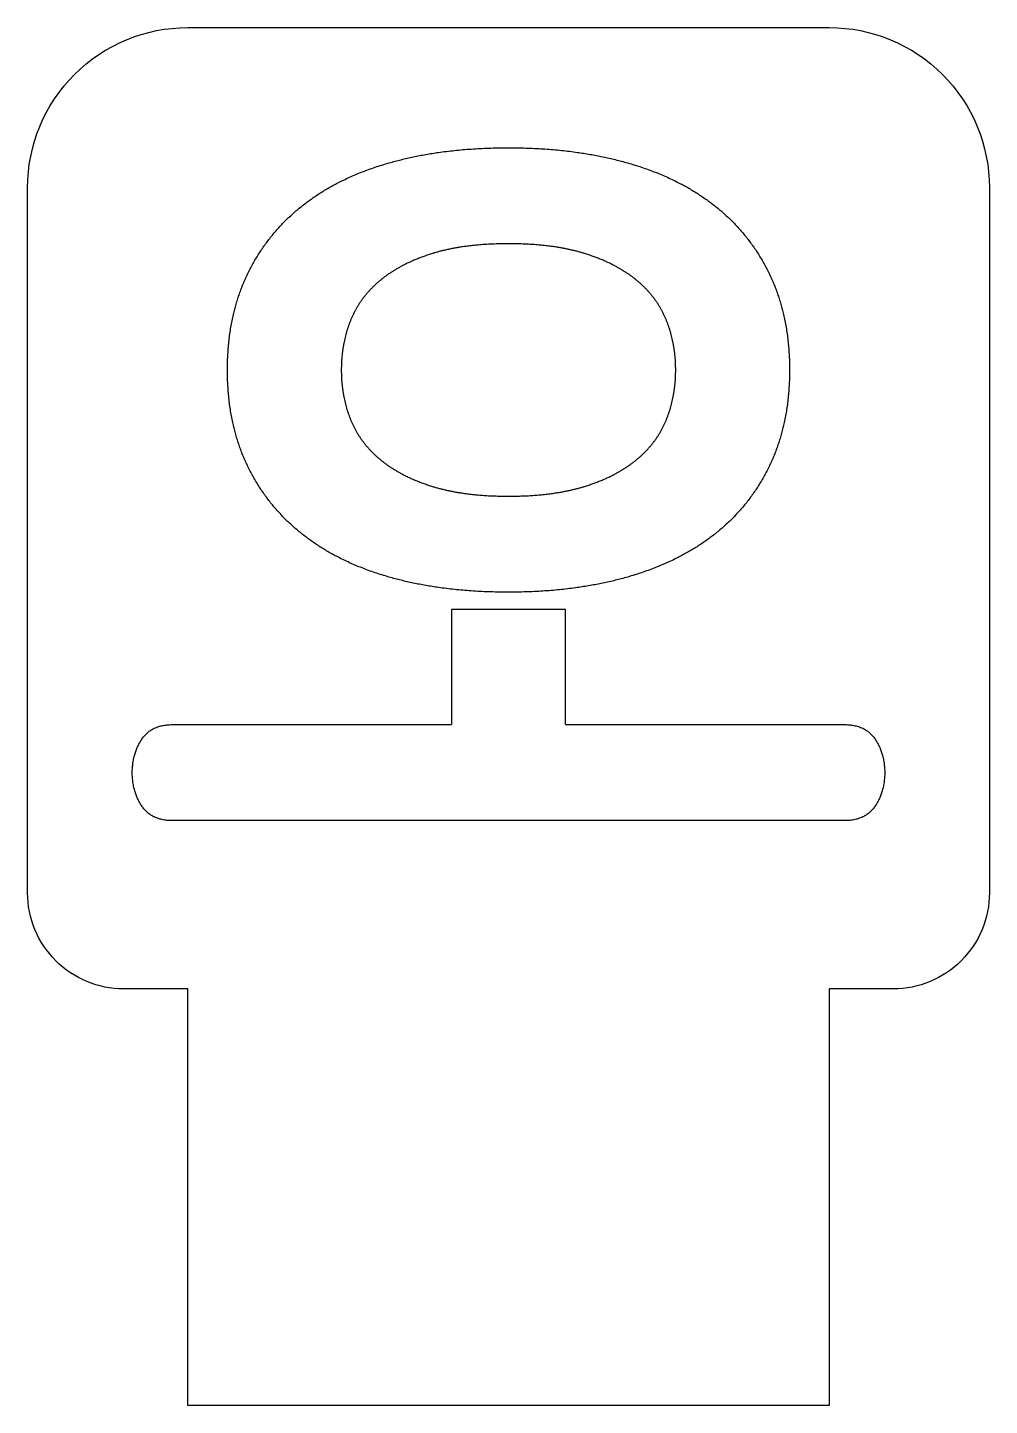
# Model space of a CAD drawing. Header units: millimetres. Extents: x 430 to 460, y 5 to 48.
import ezdxf

# ---------------------------------------------------------------- set-up
doc = ezdxf.new("R2010")
doc.units = ezdxf.units.MM
doc.layers.get('0').update_dxf_attribs({"linetype": 'CONTINUOUS'})

msp = doc.modelspace()

# ---------------------------------------------------------------- linework, layer by layer
for p, q in [((446.775, 29.835), (443.225, 29.835)), ((443.225, 29.835), (443.225, 26.246)), ((446.775, 26.246), (446.775, 29.835)), ((434.515, 26.246), (443.225, 26.246)), ((446.775, 26.246), (455.485, 26.246)), ((455.485, 23.25), (434.515, 23.25))]:
    msp.add_line(p, q)
msp.add_lwpolyline([(430, 21), (430, 43, -0.414214), (435, 48), (455, 48, -0.414214), (460, 43), (460, 21, -0.414214), (457, 18), (455, 18), (455, 5), (435, 5), (435, 18), (433, 18, -0.414214)], format="xyb", close=True)
for points in [[(441.325, 43.791), (442.947, 44.249), (445, 44.249)], [(445, 44.249), (447.025, 44.249), (448.662, 43.791)], [(438.578, 42.446), (439.702, 43.334), (441.325, 43.791)], [(448.662, 43.791), (450.298, 43.334), (451.422, 42.446)], [(436.845, 40.268), (437.455, 41.558), (438.578, 42.446)], [(451.422, 42.446), (452.545, 41.558), (453.155, 40.268)], [(442.628, 40.948), (441.644, 40.643), (441.006, 40.116)], [(445, 41.253), (443.613, 41.253), (442.628, 40.948)], [(447.372, 40.948), (446.387, 41.253), (445, 41.253)], [(448.994, 40.116), (448.356, 40.643), (447.372, 40.948)], [(436.234, 37.314), (436.234, 38.979), (436.845, 40.268)], [(441.006, 40.116), (440.368, 39.589), (440.076, 38.868)], [(449.924, 38.868), (449.632, 39.589), (448.994, 40.116)], [(453.155, 40.268), (453.766, 38.979), (453.766, 37.314)], [(440.076, 38.868), (439.785, 38.146), (439.785, 37.314)], [(450.215, 37.314), (450.215, 38.146), (449.924, 38.868)], [(436.845, 34.36), (436.234, 35.65), (436.234, 37.314)], [(439.785, 37.314), (439.785, 36.482), (440.076, 35.761)], [(449.924, 35.761), (450.215, 36.482), (450.215, 37.314)], [(453.766, 37.314), (453.766, 35.65), (453.155, 34.36)], [(440.076, 35.761), (440.368, 35.04), (441.006, 34.512)], [(448.994, 34.512), (449.632, 35.04), (449.924, 35.761)], [(441.006, 34.512), (441.644, 33.985), (442.628, 33.68)], [(447.372, 33.68), (448.356, 33.985), (448.994, 34.512)], [(438.578, 32.182), (437.455, 33.07), (436.845, 34.36)], [(453.155, 34.36), (452.545, 33.07), (451.422, 32.182)], [(442.628, 33.68), (443.613, 33.375), (445, 33.375)], [(445, 33.375), (446.387, 33.375), (447.372, 33.68)], [(441.325, 30.837), (439.702, 31.295), (438.578, 32.182)], [(451.422, 32.182), (450.298, 31.295), (448.662, 30.837)], [(445, 30.379), (442.947, 30.379), (441.325, 30.837)], [(448.662, 30.837), (447.025, 30.379), (445, 30.379)], [(433.571, 25.802), (433.877, 26.246), (434.515, 26.246)], [(455.485, 26.246), (456.123, 26.246), (456.429, 25.802)], [(433.266, 24.748), (433.266, 25.359), (433.571, 25.802)], [(456.429, 25.802), (456.734, 25.359), (456.734, 24.748)], [(433.571, 23.694), (433.266, 24.138), (433.266, 24.748)], [(456.734, 24.748), (456.734, 24.138), (456.429, 23.694)], [(434.515, 23.25), (433.877, 23.25), (433.571, 23.694)], [(456.429, 23.694), (456.123, 23.25), (455.485, 23.25)]]:
    msp.add_open_spline(points, degree=2)

doc.saveas('drawing.dxf')
